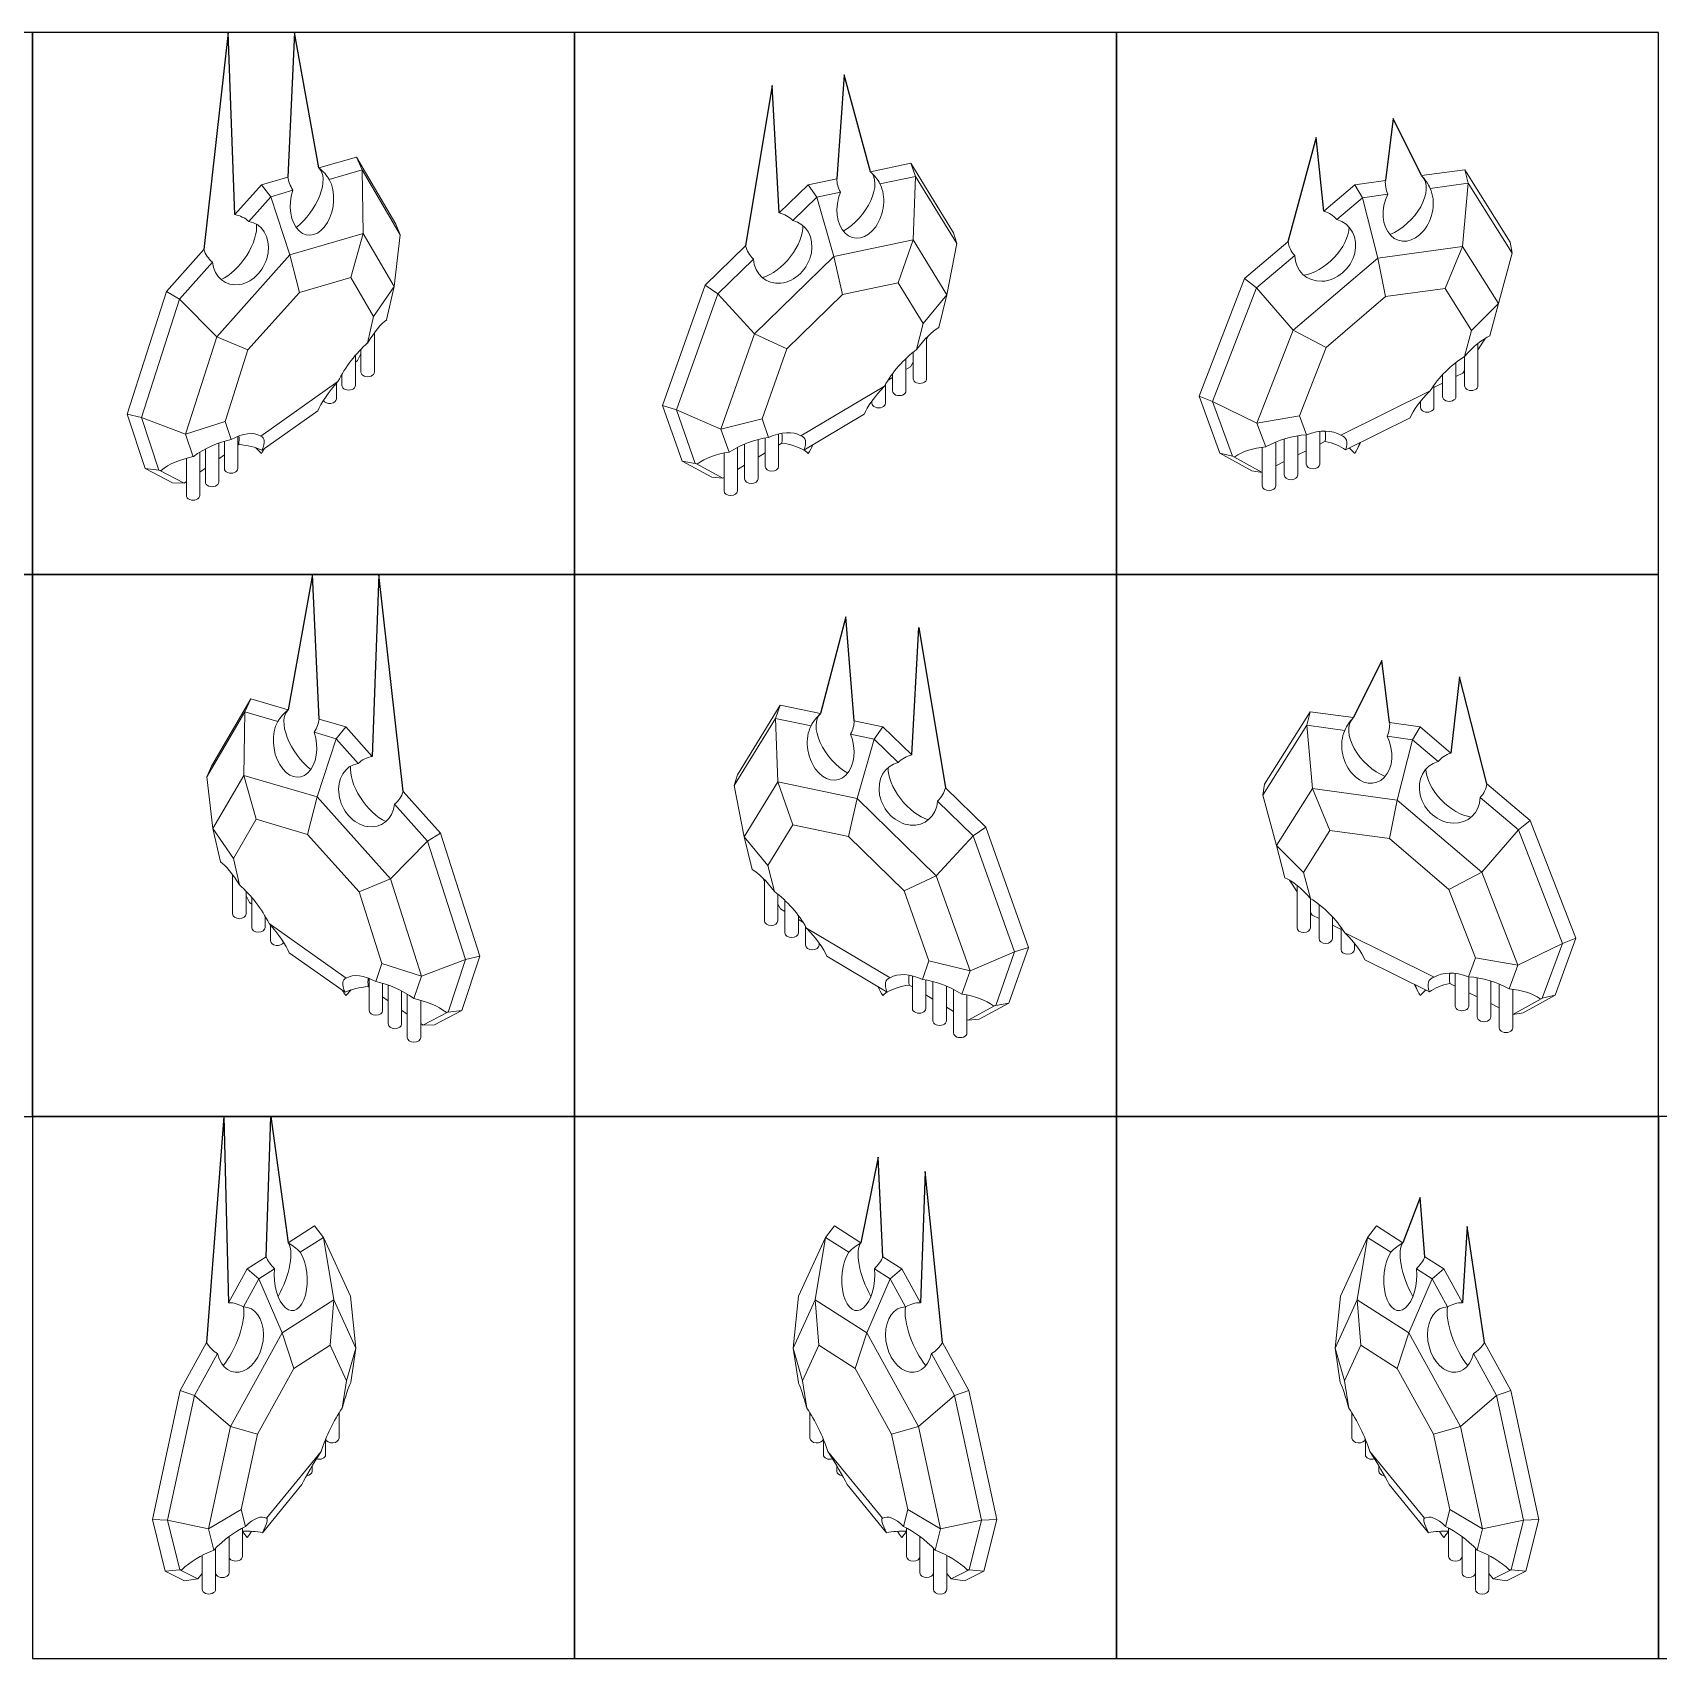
# Model space of a CAD drawing. Header units: inches. Extents: x -209 to 33, y -22 to 39.
# Drawn here: x -148.2 to -87.7, y -21.9 to 38.6 of the extents above; entities that cross this region are included whole.
import ezdxf

# ---------------------------------------------------------------- set-up
doc = ezdxf.new("R2010")
doc.units = ezdxf.units.IN
doc.header["$MEASUREMENT"] = 0

msp = doc.modelspace()

# ---------------------------------------------------------------- linework, layer by layer
for p, q in [((-140.916, 38.604), (-141.822, 30.531)), ((-140.666, 31.828), (-140.916, 38.604)), ((-138.442, 38.604), (-138.692, 33.223)), ((-137.536, 33.562), (-138.442, 38.604)), ((-117.99, 37.026), (-118.261, 33.16)), ((-117.008, 33.424), (-117.99, 37.026)), ((-120.671, 36.628), (-121.653, 30.669)), ((-120.399, 31.891), (-120.671, 36.628)), ((-97.548, 35.404), (-97.839, 33.092)), ((-96.499, 33.276), (-97.548, 35.404)), ((-100.415, 34.695), (-101.465, 30.817)), ((-100.125, 31.96), (-100.415, 34.695)), ((-137.779, 18.43), (-138.685, 13.388)), ((-137.528, 13.049), (-137.779, 18.43)), ((-135.304, 18.43), (-135.555, 11.654)), ((-134.398, 10.357), (-135.304, 18.43)), ((-117.922, 16.851), (-118.864, 13.25)), ((-117.61, 12.986), (-117.922, 16.851)), ((-115.472, 11.717), (-115.201, 16.454)), ((-115.201, 16.454), (-114.219, 10.494)), ((-97.975, 15.23), (-99.025, 13.102)), ((-97.685, 12.917), (-97.975, 15.23)), ((-95.082, 14.621), (-95.398, 11.785)), ((-94.058, 10.643), (-95.082, 14.621)), ((-141.077, -1.744), (-141.718, -10.158)), ((-141.077, -1.744), (-140.9, -8.677)), ((-139.504, -6.968), (-139.327, -1.744)), ((-139.327, -1.744), (-138.686, -6.446)), ((-116.719, -3.254), (-117.36, -6.446)), ((-116.542, -6.968), (-116.719, -3.254)), ((-114.969, -3.79), (-115.146, -8.677)), ((-114.329, -10.158), (-114.969, -3.79)), ((-96.545, -4.763), (-97.186, -6.446)), ((-96.368, -6.968), (-96.545, -4.763)), ((-94.795, -5.835), (-94.972, -8.677)), ((-94.154, -10.158), (-94.795, -5.835))]:
    msp.add_line(p, q)
at = {"color": 0, "linetype": 'Continuous', "lineweight": 0, "extrusion": (-2e-16, -0.707107, 0.707107)}
for p, q in [((-137.536, 33.562), (-136.143, 33.97)), ((-136.143, 33.97), (-134.679, 31.47)), ((-136.143, 33.97), (-135.925, 33.489)), ((-137.15, 33.13), (-135.925, 33.489)), ((-135.925, 33.489), (-134.512, 31.076)), ((-135.925, 33.489), (-135.895, 31.127)), ((-117.008, 33.424), (-115.5, 33.743)), ((-115.5, 33.743), (-113.914, 31.148)), ((-115.5, 33.743), (-115.325, 33.249)), ((-96.499, 33.276), (-94.886, 33.498)), ((-94.886, 33.498), (-93.189, 30.802)), ((-94.886, 33.498), (-94.756, 32.995)), ((-140.666, 31.828), (-139.679, 32.934)), ((-139.679, 32.934), (-138.692, 33.223)), ((-139.679, 32.934), (-139.325, 32.493)), ((-139.325, 32.493), (-138.506, 32.733)), ((-120.399, 31.891), (-119.33, 32.934)), ((-119.33, 32.934), (-118.261, 33.16)), ((-119.33, 32.934), (-119.009, 32.472)), ((-116.652, 32.969), (-115.325, 33.249)), ((-115.325, 33.249), (-115.415, 30.889)), ((-115.325, 33.249), (-113.794, 30.746)), ((-100.125, 31.96), (-98.982, 32.934)), ((-98.982, 32.934), (-97.839, 33.092)), ((-98.982, 32.934), (-98.695, 32.453)), ((-96.175, 32.8), (-94.756, 32.995)), ((-94.756, 32.995), (-94.966, 30.644)), ((-94.756, 32.995), (-93.119, 30.394)), ((-140.145, 31.574), (-139.325, 32.493)), ((-139.325, 32.493), (-138.618, 30.329)), ((-119.897, 31.606), (-119.009, 32.472)), ((-119.009, 32.472), (-118.121, 32.66)), ((-119.009, 32.472), (-118.366, 30.267)), ((-99.644, 31.644), (-98.695, 32.453)), ((-98.695, 32.453), (-97.746, 32.584)), ((-98.695, 32.453), (-98.121, 30.21)), ((-138.618, 30.329), (-135.895, 31.127)), ((-135.895, 31.127), (-136.353, 29.491)), ((-135.895, 31.127), (-134.736, 29.149)), ((-134.512, 31.076), (-134.736, 29.149)), ((-134.679, 31.47), (-134.512, 31.076)), ((-118.366, 30.267), (-115.415, 30.889)), ((-115.415, 30.889), (-115.974, 29.285)), ((-115.415, 30.889), (-114.16, 28.837)), ((-113.914, 31.148), (-113.794, 30.746)), ((-143.215, 28.97), (-141.822, 30.531)), ((-141.342, 27.275), (-138.618, 30.329)), ((-138.618, 30.329), (-138.265, 28.931)), ((-123.161, 29.197), (-121.653, 30.669)), ((-121.317, 27.388), (-118.366, 30.267)), ((-118.366, 30.267), (-118.045, 28.848)), ((-113.794, 30.746), (-114.16, 28.837)), ((-103.078, 29.442), (-101.465, 30.817)), ((-102.634, 29.095), (-101.215, 30.305)), ((-98.121, 30.21), (-94.966, 30.644)), ((-94.966, 30.644), (-95.62, 29.077)), ((-94.966, 30.644), (-93.624, 28.512)), ((-93.119, 30.394), (-93.624, 28.512)), ((-93.189, 30.802), (-93.119, 30.394)), ((-142.726, 28.68), (-141.501, 30.054)), ((-122.693, 28.878), (-121.366, 30.173)), ((-101.277, 27.52), (-98.121, 30.21)), ((-98.121, 30.21), (-97.835, 28.773)), ((-138.265, 28.931), (-136.353, 29.491)), ((-136.353, 29.491), (-135.5, 28.036)), ((-134.736, 29.149), (-135.5, 28.036)), ((-134.736, 29.149), (-135.015, 27.913)), ((-124.747, 24.72), (-123.161, 29.197)), ((-123.161, 29.197), (-122.693, 28.878)), ((-118.045, 28.848), (-115.974, 29.285)), ((-115.974, 29.285), (-115.05, 27.774)), ((-104.774, 25.067), (-103.078, 29.442)), ((-104.271, 24.872), (-102.634, 29.095)), ((-103.078, 29.442), (-102.634, 29.095)), ((-102.634, 29.095), (-101.277, 27.52)), ((-97.835, 28.773), (-95.62, 29.077)), ((-95.62, 29.077), (-94.632, 27.508)), ((-144.679, 24.399), (-143.215, 28.97)), ((-144.139, 24.268), (-142.726, 28.68)), ((-143.215, 28.97), (-142.726, 28.68)), ((-142.726, 28.68), (-141.342, 27.275)), ((-140.177, 26.787), (-138.265, 28.931)), ((-124.224, 24.557), (-122.693, 28.878)), ((-122.693, 28.878), (-121.317, 27.388)), ((-120.116, 26.827), (-118.045, 28.848)), ((-114.16, 28.837), (-115.05, 27.774)), ((-114.16, 28.837), (-114.462, 27.619)), ((-100.05, 26.884), (-97.835, 28.773)), ((-93.624, 28.512), (-94.632, 27.508)), ((-93.624, 28.512), (-93.947, 27.313)), ((-135.5, 28.036), (-135.723, 27.047)), ((-142.501, 23.659), (-141.342, 27.275)), ((-141.342, 27.275), (-140.177, 26.787)), ((-135.473, 27.422), (-135.473, 25.969)), ((-122.572, 23.846), (-121.317, 27.388)), ((-121.317, 27.388), (-120.116, 26.827)), ((-115.05, 27.774), (-115.291, 26.801)), ((-114.843, 27.322), (-114.918, 27.194)), ((-114.918, 27.247), (-114.918, 25.719)), ((-102.619, 24.058), (-101.277, 27.52)), ((-101.277, 27.52), (-100.05, 26.884)), ((-94.632, 27.508), (-94.89, 26.55)), ((-141.029, 24.126), (-140.177, 26.787)), ((-135.973, 26.64), (-136.102, 26.391)), ((-135.973, 26.813), (-135.973, 25.969)), ((-121.04, 24.22), (-120.116, 26.827)), ((-115.418, 26.703), (-115.418, 25.719)), ((-101.037, 24.337), (-100.05, 26.884)), ((-94.119, 27.225), (-94.394, 26.799)), ((-94.394, 27.032), (-94.394, 25.456)), ((-136.18, 26.588), (-136.18, 25.469)), ((-136.102, 26.391), (-136.18, 26.335)), ((-115.684, 26.471), (-115.684, 25.264)), ((-115.517, 26.162), (-115.684, 26.063)), ((-115.418, 26.333), (-115.517, 26.162)), ((-95.213, 26.322), (-95.213, 25.051)), ((-94.894, 26.547), (-94.894, 25.456)), ((-136.829, 25.614), (-139.7, 23.584)), ((-136.887, 25.547), (-136.887, 24.969)), ((-136.68, 25.888), (-136.68, 25.469)), ((-116.49, 25.438), (-119.6, 23.593)), ((-116.45, 25.508), (-116.45, 24.81)), ((-116.184, 25.767), (-116.351, 25.667)), ((-116.184, 25.908), (-116.184, 25.264)), ((-95.713, 25.548), (-96.033, 25.39)), ((-96.033, 25.472), (-96.033, 24.645)), ((-95.713, 25.862), (-95.713, 25.051)), ((-94.961, 25.92), (-95.213, 25.795)), ((-94.894, 26.024), (-94.961, 25.92)), ((-116.95, 24.893), (-116.95, 24.81)), ((-104.774, 25.067), (-104.271, 24.872)), ((-103.998, 22.951), (-104.774, 25.067)), ((-103.525, 22.836), (-104.271, 24.872)), ((-104.271, 24.872), (-102.619, 24.058)), ((-96.172, 25.263), (-99.497, 23.617)), ((-96.533, 24.879), (-96.533, 24.645)), ((-144.679, 24.399), (-144.139, 24.268)), ((-144.009, 22.373), (-144.679, 24.399)), ((-143.495, 22.319), (-144.139, 24.268)), ((-144.139, 24.268), (-142.501, 23.659)), ((-137.582, 24.521), (-139.655, 23.055)), ((-124.747, 24.72), (-124.224, 24.557)), ((-124.021, 22.651), (-124.747, 24.72)), ((-123.526, 22.566), (-124.224, 24.557)), ((-124.224, 24.557), (-122.572, 23.846)), ((-122.572, 23.846), (-121.04, 24.22)), ((-120.799, 23.533), (-121.04, 24.22)), ((-117.243, 24.392), (-119.49, 23.059)), ((-102.619, 24.058), (-101.037, 24.337)), ((-100.779, 23.634), (-101.037, 24.337)), ((-96.92, 24.264), (-99.323, 23.074)), ((-142.501, 23.659), (-141.029, 24.126)), ((-142.222, 22.816), (-142.501, 23.659)), ((-140.807, 23.453), (-141.029, 24.126)), ((-122.27, 22.986), (-122.572, 23.846)), ((-120.425, 22.451), (-120.425, 23.664)), ((-102.296, 23.179), (-102.619, 24.058)), ((-100.784, 22.54), (-100.784, 23.633)), ((-100.284, 22.54), (-100.284, 23.755)), ((-141.764, 21.874), (-141.764, 23.097)), ((-141.264, 21.874), (-141.264, 23.32)), ((-141.057, 22.374), (-141.057, 23.389)), ((-140.557, 22.374), (-140.557, 23.572)), ((-140.52, 23.267), (-140.557, 23.241)), ((-139.89, 23.145), (-139.679, 22.934)), ((-121.958, 21.542), (-121.958, 23.16)), ((-121.691, 21.996), (-121.691, 23.282)), ((-121.191, 21.996), (-121.191, 23.452)), ((-120.925, 22.451), (-120.925, 23.512)), ((-120.303, 23.323), (-120.425, 23.25)), ((-119.469, 23.071), (-119.33, 22.934)), ((-119.184, 23.186), (-119.149, 23.261)), ((-102.422, 21.729), (-102.422, 23.166)), ((-101.922, 21.729), (-101.922, 23.355)), ((-101.603, 22.135), (-101.603, 23.471)), ((-101.103, 22.135), (-101.103, 23.593)), ((-100.784, 23.037), (-101.103, 22.879)), ((-100.078, 23.387), (-100.284, 23.285)), ((-99.191, 23.139), (-98.982, 22.934)), ((-98.895, 23.082), (-98.757, 23.355)), ((-142.471, 21.374), (-142.471, 22.757)), ((-141.971, 21.374), (-141.971, 22.98)), ((-141.057, 22.887), (-141.264, 22.741)), ((-124.021, 22.651), (-123.526, 22.566)), ((-122.913, 22.059), (-124.021, 22.651)), ((-123.526, 22.566), (-123.446, 22.549)), ((-122.501, 22.018), (-123.484, 22.544)), ((-122.458, 21.542), (-122.458, 22.954)), ((-121.691, 22.499), (-121.958, 22.341)), ((-120.925, 22.953), (-121.191, 22.795)), ((-103.998, 22.951), (-103.525, 22.836)), ((-102.813, 22.287), (-103.998, 22.951)), ((-103.525, 22.836), (-103.445, 22.814)), ((-102.429, 22.223), (-103.48, 22.811)), ((-101.603, 22.632), (-101.922, 22.474)), ((-144.009, 22.373), (-143.495, 22.319)), ((-142.986, 21.846), (-144.009, 22.373)), ((-143.495, 22.319), (-143.415, 22.307)), ((-142.549, 21.832), (-143.456, 22.299)), ((-142.986, 21.846), (-142.549, 21.832)), ((-142.471, 21.887), (-142.549, 21.832)), ((-141.764, 22.387), (-141.971, 22.241)), ((-122.913, 22.059), (-122.501, 22.018)), ((-122.458, 22.044), (-122.501, 22.018)), ((-102.813, 22.287), (-102.429, 22.223)), ((-102.422, 22.226), (-102.429, 22.223)), ((-140.077, 13.796), (-141.541, 11.296)), ((-140.077, 13.796), (-140.295, 13.315)), ((-138.685, 13.388), (-140.077, 13.796)), ((-120.372, 13.568), (-121.958, 10.974)), ((-120.372, 13.568), (-120.546, 13.075)), ((-118.864, 13.25), (-120.372, 13.568)), ((-100.637, 13.324), (-102.334, 10.628)), ((-100.637, 13.324), (-100.767, 12.821)), ((-99.025, 13.102), (-100.637, 13.324)), ((-140.295, 13.315), (-141.709, 10.902)), ((-140.295, 13.315), (-140.326, 10.953)), ((-139.07, 12.956), (-140.295, 13.315)), ((-136.541, 12.76), (-137.528, 13.049)), ((-136.541, 12.76), (-136.895, 12.319)), ((-135.555, 11.654), (-136.541, 12.76)), ((-120.546, 13.075), (-122.078, 10.571)), ((-120.546, 13.075), (-120.456, 10.715)), ((-119.219, 12.795), (-120.546, 13.075)), ((-116.541, 12.76), (-117.61, 12.986)), ((-116.541, 12.76), (-116.863, 12.298)), ((-115.472, 11.717), (-116.541, 12.76)), ((-100.767, 12.821), (-102.405, 10.219)), ((-100.767, 12.821), (-100.557, 10.47)), ((-99.348, 12.626), (-100.767, 12.821)), ((-96.541, 12.76), (-97.685, 12.917)), ((-96.541, 12.76), (-96.828, 12.279)), ((-95.398, 11.785), (-96.541, 12.76)), ((-136.895, 12.319), (-137.715, 12.559)), ((-136.895, 12.319), (-137.602, 10.155)), ((-136.075, 11.4), (-136.895, 12.319)), ((-116.863, 12.298), (-117.751, 12.485)), ((-116.863, 12.298), (-117.506, 10.092)), ((-115.975, 11.432), (-116.863, 12.298)), ((-96.828, 12.279), (-97.778, 12.41)), ((-96.828, 12.279), (-97.402, 10.036)), ((-95.879, 11.47), (-96.828, 12.279)), ((-141.541, 11.296), (-141.709, 10.902)), ((-141.709, 10.902), (-141.484, 8.975)), ((-140.326, 10.953), (-141.484, 8.975)), ((-140.326, 10.953), (-139.868, 9.317)), ((-137.602, 10.155), (-140.326, 10.953)), ((-121.958, 10.974), (-122.078, 10.571)), ((-133.006, 8.796), (-134.398, 10.357)), ((-122.078, 10.571), (-121.711, 8.663)), ((-120.456, 10.715), (-121.711, 8.663)), ((-120.456, 10.715), (-119.898, 9.111)), ((-117.506, 10.092), (-120.456, 10.715)), ((-112.711, 9.023), (-114.219, 10.494)), ((-102.334, 10.628), (-102.405, 10.219)), ((-100.557, 10.47), (-101.899, 8.338)), ((-100.557, 10.47), (-99.903, 8.903)), ((-97.402, 10.036), (-100.557, 10.47)), ((-92.446, 9.268), (-94.058, 10.643)), ((-137.602, 10.155), (-137.956, 8.757)), ((-134.878, 7.101), (-137.602, 10.155)), ((-133.495, 8.506), (-134.72, 9.88)), ((-117.506, 10.092), (-117.827, 8.674)), ((-114.555, 7.213), (-117.506, 10.092)), ((-113.179, 8.704), (-114.506, 9.999)), ((-102.405, 10.219), (-101.899, 8.338)), ((-97.402, 10.036), (-97.689, 8.598)), ((-94.246, 7.346), (-97.402, 10.036)), ((-92.889, 8.92), (-94.308, 10.13)), ((-139.868, 9.317), (-140.72, 7.861)), ((-137.956, 8.757), (-139.868, 9.317)), ((-119.898, 9.111), (-120.822, 7.6)), ((-117.827, 8.674), (-119.898, 9.111)), ((-92.446, 9.268), (-92.889, 8.92)), ((-90.749, 4.892), (-92.446, 9.268)), ((-141.484, 8.975), (-140.72, 7.861)), ((-141.484, 8.975), (-141.206, 7.739)), ((-136.044, 6.613), (-137.956, 8.757)), ((-133.495, 8.506), (-134.878, 7.101)), ((-133.006, 8.796), (-133.495, 8.506)), ((-132.081, 4.094), (-133.495, 8.506)), ((-131.541, 4.225), (-133.006, 8.796)), ((-121.711, 8.663), (-120.822, 7.6)), ((-121.711, 8.663), (-121.41, 7.444)), ((-115.756, 6.653), (-117.827, 8.674)), ((-113.179, 8.704), (-114.555, 7.213)), ((-112.711, 9.023), (-113.179, 8.704)), ((-111.648, 4.383), (-113.179, 8.704)), ((-111.125, 4.546), (-112.711, 9.023)), ((-99.903, 8.903), (-100.891, 7.334)), ((-97.689, 8.598), (-99.903, 8.903)), ((-95.474, 6.71), (-97.689, 8.598)), ((-92.889, 8.92), (-94.246, 7.346)), ((-91.252, 4.697), (-92.889, 8.92)), ((-101.899, 8.338), (-100.891, 7.334)), ((-101.899, 8.338), (-101.577, 7.139)), ((-140.72, 7.861), (-140.498, 6.873)), ((-120.822, 7.6), (-120.581, 6.626)), ((-100.891, 7.334), (-100.633, 6.375)), ((-94.246, 7.346), (-95.474, 6.71)), ((-92.904, 3.884), (-94.246, 7.346)), ((-140.748, 5.795), (-140.748, 7.248)), ((-134.878, 7.101), (-136.044, 6.613)), ((-133.72, 3.485), (-134.878, 7.101)), ((-121.029, 7.148), (-120.954, 7.019)), ((-120.954, 5.544), (-120.954, 7.073)), ((-114.555, 7.213), (-115.756, 6.653)), ((-113.3, 3.672), (-114.555, 7.213)), ((-101.404, 7.05), (-101.129, 6.624)), ((-101.129, 5.282), (-101.129, 6.858)), ((-94.486, 4.162), (-95.474, 6.71)), ((-140.248, 5.795), (-140.248, 6.639)), ((-140.248, 6.465), (-140.118, 6.216)), ((-140.118, 6.216), (-140.04, 6.161)), ((-140.04, 5.295), (-140.04, 6.413)), ((-135.191, 3.952), (-136.044, 6.613)), ((-120.454, 5.544), (-120.454, 6.529)), ((-120.454, 6.159), (-120.355, 5.988)), ((-120.188, 5.09), (-120.188, 6.296)), ((-114.832, 4.046), (-115.756, 6.653)), ((-100.629, 5.282), (-100.629, 6.372)), ((-100.31, 4.876), (-100.31, 6.148)), ((-139.54, 5.295), (-139.54, 5.714)), ((-120.355, 5.988), (-120.188, 5.889)), ((-119.688, 5.09), (-119.688, 5.733)), ((-119.688, 5.592), (-119.52, 5.493)), ((-100.629, 5.849), (-100.562, 5.746)), ((-100.562, 5.746), (-100.31, 5.621)), ((-99.81, 4.876), (-99.81, 5.688)), ((-139.391, 5.439), (-136.52, 3.409)), ((-139.333, 4.795), (-139.333, 5.372)), ((-119.422, 4.635), (-119.422, 5.333)), ((-119.382, 5.264), (-116.272, 3.418)), ((-99.81, 5.373), (-99.491, 5.215)), ((-99.491, 4.471), (-99.491, 5.297)), ((-99.351, 5.089), (-96.026, 3.443)), ((-91.525, 2.776), (-90.749, 4.892)), ((-90.749, 4.892), (-91.252, 4.697)), ((-138.639, 4.347), (-136.565, 2.88)), ((-118.922, 4.635), (-118.922, 4.719)), ((-111.648, 4.383), (-113.3, 3.672)), ((-112.346, 2.392), (-111.648, 4.383)), ((-111.85, 2.477), (-111.125, 4.546)), ((-111.125, 4.546), (-111.648, 4.383)), ((-98.991, 4.471), (-98.991, 4.705)), ((-91.252, 4.697), (-92.904, 3.884)), ((-91.998, 2.662), (-91.252, 4.697)), ((-135.414, 3.278), (-135.191, 3.952)), ((-133.72, 3.485), (-135.191, 3.952)), ((-132.081, 4.094), (-133.72, 3.485)), ((-132.726, 2.145), (-132.081, 4.094)), ((-132.211, 2.198), (-131.541, 4.225)), ((-131.541, 4.225), (-132.081, 4.094)), ((-118.629, 4.218), (-116.382, 2.885)), ((-115.073, 3.358), (-114.832, 4.046)), ((-113.3, 3.672), (-114.832, 4.046)), ((-113.601, 2.811), (-113.3, 3.672)), ((-98.603, 4.09), (-96.201, 2.9)), ((-94.744, 3.459), (-94.486, 4.162)), ((-92.904, 3.884), (-94.486, 4.162)), ((-93.227, 3.005), (-92.904, 3.884)), ((-135.701, 3.093), (-135.664, 3.066)), ((-135.664, 3.397), (-135.664, 2.2)), ((-135.164, 3.214), (-135.164, 2.2)), ((-134.957, 3.146), (-134.957, 1.7)), ((-133.998, 2.642), (-133.72, 3.485)), ((-116.688, 3.012), (-116.723, 3.087)), ((-115.569, 3.148), (-115.446, 3.076)), ((-115.446, 3.49), (-115.446, 2.276)), ((-114.946, 3.338), (-114.946, 2.276)), ((-114.68, 3.278), (-114.68, 1.822)), ((-114.18, 3.108), (-114.18, 1.822)), ((-96.628, 2.908), (-96.767, 3.18)), ((-95.445, 3.212), (-95.239, 3.111)), ((-95.239, 3.581), (-95.239, 2.366)), ((-94.739, 3.459), (-94.739, 2.366)), ((-94.42, 3.418), (-94.42, 1.96)), ((-93.92, 3.297), (-93.92, 1.96)), ((-93.601, 3.181), (-93.601, 1.555)), ((-136.331, 2.971), (-136.541, 2.76)), ((-135.164, 2.713), (-134.957, 2.566)), ((-134.457, 2.922), (-134.457, 1.7)), ((-134.249, 2.805), (-134.249, 1.2)), ((-133.749, 2.583), (-133.749, 1.2)), ((-116.402, 2.897), (-116.541, 2.76)), ((-114.946, 2.779), (-114.68, 2.621)), ((-113.914, 2.986), (-113.914, 1.367)), ((-113.414, 2.779), (-113.414, 1.367)), ((-112.959, 1.884), (-111.85, 2.477)), ((-111.85, 2.477), (-112.346, 2.392)), ((-96.332, 2.965), (-96.541, 2.76)), ((-94.739, 2.863), (-94.42, 2.705)), ((-93.92, 2.457), (-93.601, 2.299)), ((-93.101, 2.992), (-93.101, 1.555)), ((-93.094, 2.048), (-92.043, 2.636)), ((-92.71, 2.113), (-91.525, 2.776)), ((-91.998, 2.662), (-92.078, 2.64)), ((-91.525, 2.776), (-91.998, 2.662)), ((-134.457, 2.213), (-134.249, 2.066)), ((-133.672, 1.658), (-132.765, 2.124)), ((-133.234, 1.672), (-132.211, 2.198)), ((-132.726, 2.145), (-132.805, 2.133)), ((-132.211, 2.198), (-132.726, 2.145)), ((-114.18, 2.324), (-113.914, 2.167)), ((-113.414, 1.87), (-113.371, 1.844)), ((-113.371, 1.844), (-112.388, 2.369)), ((-112.959, 1.884), (-113.371, 1.844)), ((-112.346, 2.392), (-112.426, 2.375)), ((-93.101, 2.052), (-93.094, 2.048)), ((-92.71, 2.113), (-93.094, 2.048)), ((-133.749, 1.713), (-133.672, 1.658)), ((-133.234, 1.672), (-133.672, 1.658)), ((-138.686, -6.446), (-137.702, -5.817)), ((-137.702, -5.817), (-137.365, -6.246)), ((-118.344, -5.817), (-118.682, -6.246)), ((-117.36, -6.446), (-118.344, -5.817)), ((-98.17, -5.817), (-98.507, -6.246)), ((-97.186, -6.446), (-98.17, -5.817)), ((-138.231, -6.799), (-137.365, -6.246)), ((-137.365, -6.246), (-136.365, -8.434)), ((-137.365, -6.246), (-136.977, -8.569)), ((-118.682, -6.246), (-119.681, -8.434)), ((-118.682, -6.246), (-119.069, -8.569)), ((-117.815, -6.799), (-118.682, -6.246)), ((-98.507, -6.246), (-99.507, -8.434)), ((-98.507, -6.246), (-98.895, -8.569)), ((-97.641, -6.799), (-98.507, -6.246)), ((-140.202, -7.414), (-139.504, -6.968)), ((-115.844, -7.414), (-116.542, -6.968)), ((-95.67, -7.414), (-96.368, -6.968)), ((-140.9, -8.677), (-140.202, -7.414)), ((-140.348, -8.832), (-139.769, -7.782)), ((-140.202, -7.414), (-139.769, -7.782)), ((-139.769, -7.782), (-139.189, -7.412)), ((-139.769, -7.782), (-138.903, -9.8)), ((-116.277, -7.782), (-117.143, -9.8)), ((-116.277, -7.782), (-116.857, -7.412)), ((-115.844, -7.414), (-116.277, -7.782)), ((-115.698, -8.832), (-116.277, -7.782)), ((-115.146, -8.677), (-115.844, -7.414)), ((-96.103, -7.782), (-96.969, -9.8)), ((-96.103, -7.782), (-96.682, -7.412)), ((-95.67, -7.414), (-96.103, -7.782)), ((-95.523, -8.832), (-96.103, -7.782)), ((-94.972, -8.677), (-95.67, -7.414)), ((-136.365, -8.434), (-136.158, -10.363)), ((-119.681, -8.434), (-119.888, -10.363)), ((-99.507, -8.434), (-99.714, -10.363)), ((-138.903, -9.8), (-136.977, -8.569)), ((-136.977, -8.569), (-137.118, -10.261)), ((-136.977, -8.569), (-136.158, -10.363)), ((-119.069, -8.569), (-119.888, -10.363)), ((-119.069, -8.569), (-118.928, -10.261)), ((-117.143, -9.8), (-119.069, -8.569)), ((-98.895, -8.569), (-99.714, -10.363)), ((-98.895, -8.569), (-98.754, -10.261)), ((-96.969, -9.8), (-98.895, -8.569)), ((-142.702, -11.941), (-141.718, -10.158)), ((-140.829, -13.287), (-138.903, -9.8)), ((-138.903, -9.8), (-138.47, -11.125)), ((-138.47, -11.125), (-137.118, -10.261)), ((-137.118, -10.261), (-136.515, -11.581)), ((-118.928, -10.261), (-119.531, -11.581)), ((-117.576, -11.125), (-118.928, -10.261)), ((-117.143, -9.8), (-117.576, -11.125)), ((-115.217, -13.287), (-117.143, -9.8)), ((-113.344, -11.941), (-114.329, -10.158)), ((-98.754, -10.261), (-99.357, -11.581)), ((-97.402, -11.125), (-98.754, -10.261)), ((-96.969, -9.8), (-97.402, -11.125)), ((-95.043, -13.287), (-96.969, -9.8)), ((-93.17, -11.941), (-94.154, -10.158)), ((-142.173, -12.135), (-141.307, -10.567)), ((-136.158, -10.363), (-136.515, -11.581)), ((-136.158, -10.363), (-136.355, -11.643)), ((-119.888, -10.363), (-119.531, -11.581)), ((-119.888, -10.363), (-119.691, -11.643)), ((-113.873, -12.135), (-114.739, -10.567)), ((-99.714, -10.363), (-99.357, -11.581)), ((-99.714, -10.363), (-99.517, -11.643)), ((-93.699, -12.135), (-94.565, -10.567)), ((-139.822, -13.572), (-138.47, -11.125)), ((-116.224, -13.572), (-117.576, -11.125)), ((-96.05, -13.572), (-97.402, -11.125)), ((-143.737, -16.744), (-142.702, -11.941)), ((-142.702, -11.941), (-142.173, -12.135)), ((-136.515, -11.581), (-136.672, -12.604)), ((-119.531, -11.581), (-119.374, -12.604)), ((-113.344, -11.941), (-113.873, -12.135)), ((-112.309, -16.744), (-113.344, -11.941)), ((-99.357, -11.581), (-99.199, -12.604)), ((-93.17, -11.941), (-93.699, -12.135)), ((-92.134, -16.744), (-93.17, -11.941)), ((-143.173, -16.772), (-142.173, -12.135)), ((-142.173, -12.135), (-140.829, -13.287)), ((-113.873, -12.135), (-115.217, -13.287)), ((-112.873, -16.772), (-113.873, -12.135)), ((-93.699, -12.135), (-95.043, -13.287)), ((-92.699, -16.772), (-93.699, -12.135)), ((-141.648, -17.087), (-140.829, -13.287)), ((-140.829, -13.287), (-139.822, -13.572)), ((-136.788, -12.78), (-136.788, -13.717)), ((-119.258, -13.717), (-119.258, -12.78)), ((-115.217, -13.287), (-116.224, -13.572)), ((-114.398, -17.087), (-115.217, -13.287)), ((-99.083, -13.717), (-99.083, -12.78)), ((-95.043, -13.287), (-96.05, -13.572)), ((-94.224, -17.087), (-95.043, -13.287)), ((-140.425, -16.369), (-139.822, -13.572)), ((-137.288, -13.761), (-137.288, -14.329)), ((-118.758, -14.329), (-118.758, -13.761)), ((-115.621, -16.369), (-116.224, -13.572)), ((-98.583, -14.329), (-98.583, -13.761)), ((-95.447, -16.369), (-96.05, -13.572)), ((-137.455, -14.214), (-139.485, -16.7)), ((-118.591, -14.214), (-116.561, -16.7)), ((-98.417, -14.214), (-96.387, -16.7)), ((-137.788, -14.751), (-137.788, -14.941)), ((-118.258, -14.941), (-118.258, -14.751)), ((-98.083, -14.941), (-98.083, -14.751)), ((-138.17, -15.443), (-139.636, -17.239)), ((-117.876, -15.443), (-116.41, -17.239)), ((-97.702, -15.443), (-96.236, -17.239)), ((-143.737, -16.744), (-143.173, -16.772)), ((-143.264, -18.664), (-143.737, -16.744)), ((-142.717, -18.619), (-143.173, -16.772)), ((-143.173, -16.772), (-141.648, -17.087)), ((-141.648, -17.087), (-140.425, -16.369)), ((-140.267, -17.007), (-140.425, -16.369)), ((-115.779, -17.007), (-115.621, -16.369)), ((-114.398, -17.087), (-115.621, -16.369)), ((-112.873, -16.772), (-114.398, -17.087)), ((-113.329, -18.619), (-112.873, -16.772)), ((-112.309, -16.744), (-112.873, -16.772)), ((-112.782, -18.664), (-112.309, -16.744)), ((-95.604, -17.007), (-95.447, -16.369)), ((-94.224, -17.087), (-95.447, -16.369)), ((-92.699, -16.772), (-94.224, -17.087)), ((-93.155, -18.619), (-92.699, -16.772)), ((-92.134, -16.744), (-92.699, -16.772)), ((-92.608, -18.664), (-92.134, -16.744)), ((-141.451, -17.885), (-141.648, -17.087)), ((-140.883, -18.732), (-140.883, -17.382)), ((-140.383, -18.119), (-140.383, -17.064)), ((-140.383, -17.198), (-140.202, -17.414)), ((-115.663, -17.198), (-115.844, -17.414)), ((-115.663, -17.064), (-115.663, -18.119)), ((-115.163, -17.382), (-115.163, -18.732)), ((-114.595, -17.885), (-114.398, -17.087)), ((-95.488, -17.198), (-95.67, -17.414)), ((-95.488, -17.064), (-95.488, -18.119)), ((-94.988, -17.382), (-94.988, -18.732)), ((-94.421, -17.885), (-94.224, -17.087)), ((-141.883, -19.344), (-141.883, -18.084)), ((-141.383, -19.344), (-141.383, -17.817)), ((-114.663, -17.817), (-114.663, -19.344)), ((-114.163, -18.084), (-114.163, -19.344)), ((-94.488, -17.817), (-94.488, -19.344)), ((-93.988, -18.084), (-93.988, -19.344)), ((-143.264, -18.664), (-142.717, -18.619)), ((-142.54, -19.028), (-143.264, -18.664)), ((-142.717, -18.619), (-142.641, -18.617)), ((-142.048, -18.956), (-142.69, -18.633)), ((-141.883, -18.754), (-142.048, -18.956)), ((-114.163, -18.754), (-113.998, -18.956)), ((-113.998, -18.956), (-113.357, -18.633)), ((-113.506, -19.028), (-112.782, -18.664)), ((-113.329, -18.619), (-113.405, -18.617)), ((-112.782, -18.664), (-113.329, -18.619)), ((-93.988, -18.754), (-93.824, -18.956)), ((-93.824, -18.956), (-93.182, -18.633)), ((-93.331, -19.028), (-92.608, -18.664)), ((-93.155, -18.619), (-93.23, -18.617)), ((-92.608, -18.664), (-93.155, -18.619)), ((-142.54, -19.028), (-142.048, -18.956)), ((-113.506, -19.028), (-113.998, -18.956)), ((-93.331, -19.028), (-93.824, -18.956))]:
    msp.add_line(p, q, dxfattribs=at)
for points in [[(-148.197, 38.604), (-168.372, 38.604), (-168.372, 18.43), (-148.197, 18.43)], [(-128.023, 38.604), (-148.197, 38.604), (-148.197, 18.43), (-128.023, 18.43)], [(-107.849, 38.604), (-128.023, 38.604), (-128.023, 18.43), (-107.849, 18.43)], [(-87.674, 38.604), (-107.849, 38.604), (-107.849, 18.43), (-87.674, 18.43)], [(-148.197, 18.43), (-168.372, 18.43), (-168.372, -1.744), (-148.197, -1.744)], [(-128.023, 18.43), (-148.197, 18.43), (-148.197, -1.744), (-128.023, -1.744)], [(-107.849, 18.43), (-128.023, 18.43), (-128.023, -1.744), (-107.849, -1.744)], [(-87.674, 18.43), (-107.849, 18.43), (-107.849, -1.744), (-87.674, -1.744)], [(-128.023, -1.744), (-148.197, -1.744), (-148.197, -21.919), (-128.023, -21.919)], [(-107.849, -1.744), (-128.023, -1.744), (-128.023, -21.919), (-107.849, -21.919)], [(-87.674, -1.744), (-107.849, -1.744), (-107.849, -21.919), (-87.674, -21.919)], [(-67.5, -1.744), (-87.674, -1.744), (-87.674, -21.919), (-67.5, -21.919)]]:
    msp.add_lwpolyline(points, close=True)
at = {"color": 0, "linetype": 'Continuous', "lineweight": 0}
for centre, major_axis, ratio, start_param, end_param in [((-138.442, 32.37), (-0.866, -1.225), 0.5, 1.007301, 3.072911), ((-137.837, 32.946), (-0.716, 0.751), 0.636778, 4.378154, 4.943982), ((-117.99, 32.29), (-0.967, -1.147), 0.541675, 0.971173, 3.117102), ((-117.395, 32.829), (-0.697, 0.769), 0.670983, 4.322652, 4.88848), ((-137.795, 32.283), (0.164, 1.221), 0.647294, 1.281624, 5.56173), ((-137.837, 32.946), (-0.716, 0.751), 0.636778, 0.704442, 1.270269), ((-117.385, 32.165), (0.25, 1.206), 0.692429, 1.295587, 5.575692), ((-117.395, 32.829), (-0.697, 0.769), 0.670983, 0.64894, 1.214767), ((-96.99, 32.044), (0.342, 1.184), 0.734372, 1.316757, 5.596863), ((-96.967, 32.707), (-0.679, 0.785), 0.704528, 0.592614, 1.158442), ((-97.548, 32.205), (-1.066, -1.055), 0.579228, 0.946094, 3.118036), ((-96.967, 32.707), (-0.679, 0.785), 0.704528, 4.266327, 4.832154), ((-140.463, 30.397), (0.545, 1.105), 0.807221, 2.242201, 6.522306), ((-140.836, 30.825), (0.966, -0.378), 0.979061, 1.205597, 1.771425), ((-120.276, 30.45), (0.658, 1.041), 0.837809, 2.295302, 6.575408), ((-120.644, 30.902), (1.028, -0.139), 0.982131, 0.899588, 1.465415), ((-100.081, 30.513), (0.778, 0.955), 0.864099, 2.363989, 6.644095), ((-100.441, 30.987), (1.029, 0.132), 0.982174, 0.570127, 1.135955), ((-140.916, 30.62), (-0.866, -1.225), 0.5, 0.703704, 2.623779), ((-120.671, 30.7), (-0.967, -1.147), 0.541675, 0.681471, 2.608735), ((-100.415, 30.785), (-1.066, -1.055), 0.579228, 0.66379, 2.585061), ((-140.836, 30.825), (0.966, -0.378), 0.979061, 3.81507, 4.380897), ((-120.644, 30.902), (1.028, -0.139), 0.982131, 3.50906, 4.074888), ((-100.441, 30.987), (1.029, 0.132), 0.982174, 3.1796, 3.745427), ((-135.669, 25.709), (0.981, 2.294), 0.263742, 0.41434, 1.064797), ((-115.191, 25.458), (1.139, 2.22), 0.31717, 0.441754, 1.09221), ((-94.743, 25.199), (1.297, 2.131), 0.367745, 0.473832, 1.124289), ((-135.46, 25.521), (1.414, 2), 0.5, 1.107548, 1.867055), ((-115.006, 25.257), (1.578, 1.873), 0.541675, 1.151739, 1.911246), ((-94.586, 24.988), (1.741, 1.724), 0.579228, 1.202263, 1.961771), ((-135.814, 25.771), (1.802, 1.732), 0.250735, 1.914116, 2.598835), ((-136.43, 25.469), (-0.25, 0), 0.707107, 0, 3.141593), ((-135.723, 25.969), (-0.25, 0), 0.707107, 0, 3.141593), ((-115.328, 25.528), (1.927, 1.593), 0.290271, 1.961944, 2.646663), ((-115.168, 25.719), (-0.25, 0), 0.707107, 0, 3.141593), ((-94.644, 25.456), (-0.25, 0), 0.707107, 0, 3.141593), ((-137.137, 24.969), (-0.25, 0), 0.707107, 0.369438, 3.141593), ((-115.934, 25.264), (-0.25, 0), 0.707107, 0, 3.141593), ((-94.872, 25.278), (2.044, 1.439), 0.325897, 2.013487, 2.698206), ((-95.463, 25.051), (-0.25, 0), 0.707107, 0, 3.141593), ((-116.7, 24.81), (-0.25, 0), 0.707107, 0, 3.141593), ((-96.283, 24.645), (-0.25, 0), 0.707107, 0, 3.141593), ((-141.069, 21.555), (1.414, 2), 0.5, 0.043578, 0.803086), ((-121.083, 21.652), (1.578, 1.873), 0.541675, 0.08777, 0.847277), ((-122.047, 22.464), (1.477, 1.752), 0.541675, 5.60257, 5.830207), ((-101.323, 21.941), (2.315, 0.93), 0.615516, 1.098424, 1.748881), ((-101.084, 21.771), (1.741, 1.724), 0.579228, 0.138294, 0.897802), ((-101.944, 22.64), (1.628, 1.612), 0.579228, 5.653095, 5.890005), ((-101.37, 22.06), (2.044, 1.439), 0.325897, 5.839799, 6.524518), ((-141.349, 21.693), (2.078, 1.38), 0.569194, 0.96289, 1.613346), ((-142.13, 22.305), (1.323, 1.871), 0.5, 5.558379, 5.755016), ((-141.423, 21.805), (2.445, 0.52), 0.564727, 0.650842, 1.075831), ((-141.423, 21.805), (1.802, 1.732), 0.250735, 5.740428, 6.425147), ((-121.343, 21.807), (2.205, 1.166), 0.594839, 1.028113, 1.67857), ((-121.405, 21.923), (2.456, 0.468), 0.554619, 0.577855, 1.002844), ((-121.405, 21.923), (1.927, 1.593), 0.290271, 5.788256, 6.472975), ((-101.428, 21.762), (2.428, -0.471), 0.556017, 2.041568, 2.650225), ((-101.37, 22.06), (2.465, 0.415), 0.545511, 0.505135, 0.930124), ((-141.418, 21.503), (2.473, 0.038), 0.565018, 1.893172, 2.501829), ((-121.405, 21.923), (2.463, -0.427), 0.202552, 2.581715, 2.609581), ((-121.431, 21.622), (2.463, -0.219), 0.563155, 1.967847, 2.576504), ((-120.675, 22.451), (0.25, 0), 0.707107, 3.141593, 6.283185), ((-101.37, 22.06), (2.425, -0.607), 0.190026, 2.643273, 2.67114), ((-100.534, 22.54), (0.25, 0), 0.707107, 3.141593, 6.283185), ((-141.423, 21.805), (2.488, -0.242), 0.210635, 2.519225, 2.547091), ((-141.514, 21.874), (-0.25, 0), 0.707107, 0, 3.141593), ((-140.807, 22.374), (-0.25, 0), 0.707107, 0, 3.141593), ((-121.441, 21.996), (0.25, 0), 0.707107, 3.141593, 6.283185), ((-101.353, 22.135), (0.25, 0), 0.707107, 3.141593, 6.283185), ((-142.221, 21.374), (-0.25, 0), 0.707107, 0, 3.141593), ((-122.208, 21.542), (0.25, 0), 0.707107, 3.141593, 6.283185), ((-102.172, 21.729), (0.25, 0), 0.707107, 3.141593, 6.283185), ((-138.383, 12.772), (0.716, 0.751), 0.636778, 1.339203, 1.905031), ((-137.779, 12.196), (0.866, -1.225), 0.5, 3.210274, 5.275885), ((-138.425, 12.109), (-0.164, 1.221), 0.647294, 0.721456, 5.001561), ((-138.383, 12.772), (0.716, 0.751), 0.636778, 5.012916, 5.578744), ((-118.487, 11.991), (-0.25, 1.206), 0.692429, 0.707493, 4.987599), ((-118.477, 12.655), (0.697, 0.769), 0.670983, 1.394705, 1.960533), ((-117.882, 12.116), (0.967, -1.147), 0.541675, 3.166083, 5.312012), ((-118.477, 12.655), (0.697, 0.769), 0.670983, 5.068418, 5.634246), ((-98.556, 12.533), (0.679, 0.785), 0.704528, 1.451031, 2.016858), ((-97.975, 12.031), (1.066, -1.055), 0.579228, 3.16515, 5.337092), ((-98.556, 12.533), (0.679, 0.785), 0.704528, 5.124744, 5.690571), ((-98.533, 11.869), (-0.342, 1.184), 0.734372, 0.686322, 4.966428), ((-135.384, 10.651), (-0.966, -0.378), 0.979061, 4.511761, 5.077588), ((-115.228, 10.727), (-1.028, -0.139), 0.982131, 4.81777, 5.383598), ((-95.082, 10.813), (-1.029, 0.132), 0.982174, 5.147231, 5.713058), ((-135.757, 10.222), (-0.545, 1.105), 0.807221, 6.044064, 10.32417), ((-135.304, 10.446), (0.866, -1.225), 0.5, 3.659406, 5.579482), ((-115.596, 10.276), (-0.658, 1.041), 0.837809, 5.990963, 10.271069), ((-115.201, 10.525), (0.967, -1.147), 0.541675, 3.674451, 5.601714), ((-95.442, 10.339), (-0.778, 0.955), 0.864099, 5.922276, 10.202382), ((-95.108, 10.611), (1.066, -1.055), 0.579228, 3.698124, 5.619395), ((-135.384, 10.651), (-0.966, -0.378), 0.979061, 1.902288, 2.468116), ((-115.228, 10.727), (-1.028, -0.139), 0.982131, 2.208298, 2.774125), ((-95.082, 10.813), (-1.029, 0.132), 0.982174, 2.537758, 3.103586), ((-140.551, 5.535), (-0.981, 2.294), 0.263742, 5.218388, 5.868845), ((-120.681, 5.283), (-1.139, 2.22), 0.31717, 5.190975, 5.841431), ((-140.76, 5.347), (-1.414, 2), 0.5, 4.41613, 5.175638), ((-100.78, 5.025), (-1.297, 2.131), 0.367745, 5.158896, 5.809353), ((-120.865, 5.083), (-1.578, 1.873), 0.541675, 4.371939, 5.131446), ((-100.938, 4.814), (-1.741, 1.724), 0.579228, 4.321414, 5.080922), ((-140.498, 5.795), (0.25, 0), 0.707107, 3.141593, 6.283185), ((-120.704, 5.544), (0.25, 0), 0.707107, 3.141593, 6.283185), ((-139.79, 5.295), (0.25, 0), 0.707107, 3.141593, 6.283185), ((-140.407, 5.597), (-1.802, 1.732), 0.250735, 3.68435, 4.369069), ((-119.938, 5.09), (0.25, 0), 0.707107, 3.141593, 6.283185), ((-120.544, 5.354), (-1.927, 1.593), 0.290271, 3.636522, 4.321241), ((-100.879, 5.282), (0.25, 0), 0.707107, 3.141593, 6.283185), ((-100.06, 4.876), (0.25, 0), 0.707107, 3.141593, 6.283185), ((-100.651, 5.103), (-2.044, 1.439), 0.325897, 3.584979, 4.269698), ((-139.083, 4.795), (0.25, 0), 0.707107, 3.141593, 5.913747), ((-119.172, 4.635), (0.25, 0), 0.707107, 3.141593, 6.283185), ((-99.241, 4.471), (0.25, 0), 0.707107, 3.141593, 6.283185), ((-94.44, 1.597), (-1.741, 1.724), 0.579228, 5.385384, 6.144891), ((-134.797, 1.63), (-1.802, 1.732), 0.250735, 6.141224, 6.825943), ((-134.797, 1.63), (-2.445, 0.52), 0.564727, 5.207355, 5.632343), ((-135.151, 1.38), (-1.414, 2), 0.5, 5.4801, 6.239607), ((-134.09, 2.13), (-1.323, 1.871), 0.5, 0.528169, 0.724806), ((-134.871, 1.519), (-2.078, 1.38), 0.569194, 4.669839, 5.320296), ((-114.467, 1.748), (-1.927, 1.593), 0.290271, 6.093396, 6.778115), ((-114.467, 1.748), (-2.456, 0.468), 0.554619, 5.280341, 5.70533), ((-114.789, 1.478), (-1.578, 1.873), 0.541675, 5.435908, 6.195416), ((-113.824, 2.29), (-1.477, 1.752), 0.541675, 0.452979, 0.680615), ((-114.528, 1.633), (-2.205, 1.166), 0.594839, 4.604616, 5.255072), ((-94.153, 1.886), (-2.044, 1.439), 0.325897, 6.041853, 6.726572), ((-94.153, 1.886), (-2.465, 0.415), 0.545511, 5.353062, 5.77805), ((-93.579, 2.465), (-1.628, 1.612), 0.579228, 0.393181, 0.63009), ((-94.201, 1.767), (-2.315, 0.93), 0.615516, 4.534305, 5.184761), ((-134.802, 1.329), (-2.473, 0.038), 0.565018, 3.781356, 4.390013), ((-114.441, 1.448), (-2.463, -0.219), 0.563155, 3.706682, 4.315338), ((-94.095, 1.588), (-2.428, -0.471), 0.556017, 3.632961, 4.241618), ((-94.153, 1.886), (-2.425, -0.607), 0.190026, 3.612046, 3.639912), ((-135.414, 2.2), (0.25, 0), 0.707107, 3.141593, 6.283185), ((-134.797, 1.63), (-2.488, -0.242), 0.210635, 3.736094, 3.763961), ((-115.196, 2.276), (-0.25, 0), 0.707107, 0, 3.141593), ((-114.43, 1.822), (-0.25, 0), 0.707107, 0, 3.141593), ((-114.467, 1.748), (-2.463, -0.427), 0.202552, 3.673604, 3.70147), ((-94.989, 2.366), (-0.25, 0), 0.707107, 0, 3.141593), ((-94.17, 1.96), (-0.25, 0), 0.707107, 0, 3.141593), ((-134.707, 1.7), (0.25, 0), 0.707107, 3.141593, 6.283185), ((-113.664, 1.367), (-0.25, 0), 0.707107, 0, 3.141593), ((-93.351, 1.555), (-0.25, 0), 0.707107, 0, 3.141593), ((-133.999, 1.2), (0.25, 0), 0.707107, 3.141593, 6.283185), ((-139.327, -7.782), (-0.567, -1.389), 0.353553, 1.224645, 2.974666), ((-138.722, -7.093), (-0.78, 0.685), 0.532822, 4.542648, 5.108476), ((-117.324, -7.093), (0.78, 0.685), 0.532822, 1.174709, 1.740537), ((-116.719, -7.782), (0.567, -1.389), 0.353553, 3.308519, 5.05854), ((-97.15, -7.093), (0.78, 0.685), 0.532822, 1.174709, 1.740537), ((-96.545, -7.782), (0.567, -1.389), 0.353553, 3.308519, 5.05854), ((-138.722, -7.093), (-0.78, 0.685), 0.532822, 0.868936, 1.434763), ((-138.585, -7.739), (-0.071, 1.23), 0.496277, 1.273068, 5.553174), ((-117.461, -7.739), (0.071, 1.23), 0.496277, 0.730012, 5.010117), ((-117.324, -7.093), (0.78, 0.685), 0.532822, 4.848422, 5.41425), ((-97.287, -7.739), (0.071, 1.23), 0.496277, 0.730012, 5.010117), ((-97.15, -7.093), (0.78, 0.685), 0.532822, 4.848422, 5.41425), ((-140.472, -10.05), (0.249, 1.206), 0.692148, 2.151036, 6.431141), ((-141.077, -9.925), (-0.567, -1.389), 0.353553, 0.825219, 2.607875), ((-140.843, -9.691), (-0.735, 0.733), 0.952031, 4.96252, 5.528348), ((-115.574, -10.05), (-0.249, 1.206), 0.692148, 6.135229, 10.415335), ((-114.969, -9.925), (0.567, -1.389), 0.353553, 3.67531, 5.457966), ((-115.203, -9.691), (0.735, 0.733), 0.952031, 0.754837, 1.320665), ((-95.4, -10.05), (-0.249, 1.206), 0.692148, 6.135229, 10.415335), ((-94.795, -9.925), (0.567, -1.389), 0.353553, 3.67531, 5.457966), ((-95.029, -9.691), (0.735, 0.733), 0.952031, 0.754837, 1.320665), ((-140.843, -9.691), (-0.735, 0.733), 0.952031, 1.288808, 1.854635), ((-115.203, -9.691), (0.735, 0.733), 0.952031, 4.42855, 4.994378), ((-95.029, -9.691), (0.735, 0.733), 0.952031, 4.42855, 4.994378), ((-136.761, -13.946), (0.517, 2.441), 0.090486, 0.357741, 1.008197), ((-119.285, -13.946), (-0.517, 2.441), 0.090486, 5.274988, 5.925445), ((-99.111, -13.946), (-0.517, 2.441), 0.090486, 5.274988, 5.925445), ((-136.487, -14.089), (0.926, 2.268), 0.353553, 1.009303, 1.76881), ((-119.559, -14.089), (-0.926, 2.268), 0.353553, 4.514375, 5.273882), ((-99.385, -14.089), (-0.926, 2.268), 0.353553, 4.514375, 5.273882), ((-137.038, -13.717), (-0.25, 0), 0.707107, 0.191923, 3.141593), ((-119.008, -13.717), (0.25, 0), 0.707107, 3.141593, 6.091262), ((-98.833, -13.717), (0.25, 0), 0.707107, 3.141593, 6.091262), ((-136.92, -13.912), (1.406, 2.067), 0.111803, 1.792919, 2.477638), ((-137.538, -14.329), (-0.25, 0), 0.707107, 1.189933, 3.141593), ((-118.508, -14.329), (0.25, 0), 0.707107, 3.141593, 5.093252), ((-119.126, -13.912), (-1.406, 2.067), 0.111803, 3.805547, 4.490266), ((-98.333, -14.329), (0.25, 0), 0.707107, 3.141593, 5.093252), ((-98.952, -13.912), (-1.406, 2.067), 0.111803, 3.805547, 4.490266), ((-138.038, -14.941), (-0.25, 0), 0.707107, 1.732288, 3.141593), ((-118.008, -14.941), (0.25, 0), 0.707107, 3.141593, 4.550898), ((-97.833, -14.941), (0.25, 0), 0.707107, 3.141593, 4.550898), ((-140.453, -18.947), (0.926, 2.268), 0.353553, 6.228519, 6.988026), ((-140.886, -18.77), (1.406, 2.067), 0.111803, 5.619231, 6.30395), ((-115.16, -18.77), (-1.406, 2.067), 0.111803, 6.262421, 6.94714), ((-115.593, -18.947), (-0.926, 2.268), 0.353553, 5.578344, 6.337852), ((-94.986, -18.77), (-1.406, 2.067), 0.111803, 6.262421, 6.94714), ((-95.419, -18.947), (-0.926, 2.268), 0.353553, 5.578344, 6.337852), ((-140.777, -18.864), (1.635, 1.884), 0.464587, 0.800653, 1.45111), ((-140.886, -18.77), (-2.412, -0.657), 0.600245, 4.013631, 4.343302), ((-115.16, -18.77), (2.412, -0.657), 0.600245, 1.939883, 2.269555), ((-115.269, -18.864), (-1.635, 1.884), 0.464587, 4.832075, 5.482532), ((-94.986, -18.77), (2.412, -0.657), 0.600245, 1.939883, 2.269555), ((-95.095, -18.864), (-1.635, 1.884), 0.464587, 4.832075, 5.482532), ((-140.789, -19.062), (2.346, 0.783), 0.539015, 1.674491, 2.283148), ((-140.633, -18.119), (-0.25, 0), 0.707107, 0, 3.141593), ((-115.413, -18.119), (0.25, 0), 0.707107, 3.141593, 6.283185), ((-115.257, -19.062), (-2.346, 0.783), 0.539015, 4.000037, 4.608694), ((-95.238, -18.119), (0.25, 0), 0.707107, 3.141593, 6.283185), ((-95.083, -19.062), (-2.346, 0.783), 0.539015, 4.000037, 4.608694), ((-140.886, -18.77), (2.479, 0.32), 0.207786, 2.330198, 2.358064), ((-141.133, -18.732), (-0.25, 0), 0.707107, 0, 3.141593), ((-114.913, -18.732), (0.25, 0), 0.707107, 3.141593, 6.283185), ((-115.16, -18.77), (-2.479, 0.32), 0.207786, 3.925121, 3.952988), ((-94.738, -18.732), (0.25, 0), 0.707107, 3.141593, 6.283185), ((-94.986, -18.77), (-2.479, 0.32), 0.207786, 3.925121, 3.952988), ((-141.633, -19.344), (-0.25, 0), 0.707107, 0, 3.141593), ((-114.413, -19.344), (0.25, 0), 0.707107, 3.141593, 6.283185), ((-94.238, -19.344), (0.25, 0), 0.707107, 3.141593, 6.283185)]:
    msp.add_ellipse(centre, major_axis=major_axis, ratio=ratio, start_param=start_param, end_param=end_param, dxfattribs=at)
at = {"color": 0, "linetype": 'Continuous', "lineweight": 0, "extrusion": (-6.1644e-12, 4.0398e-12, -1)}
msp.add_open_spline([(-139.553, 23.127), (-139.591, 23.059), (-139.633, 22.995), (-139.679, 22.934)], degree=3, dxfattribs=at)
at = {"color": 0, "linetype": 'Continuous', "lineweight": 0}
for points in [[(-119.152, 23.259), (-119.2, 23.141), (-119.259, 23.033), (-119.33, 22.934)], [(-98.793, 23.337), (-98.839, 23.186), (-98.902, 23.052), (-98.982, 22.934)], [(-96.73, 3.162), (-96.684, 3.012), (-96.621, 2.878), (-96.541, 2.76)], [(-136.667, 2.953), (-136.63, 2.885), (-136.588, 2.821), (-136.541, 2.76)]]:
    msp.add_open_spline(points, degree=3, dxfattribs=at)
at = {"color": 0, "linetype": 'Continuous', "lineweight": 0, "extrusion": (-1.668e-13, -9.27e-14, -1)}
msp.add_open_spline([(-116.72, 3.085), (-116.672, 2.967), (-116.613, 2.858), (-116.541, 2.76)], degree=3, dxfattribs=at)
at = {"color": 0, "linetype": 'Continuous', "lineweight": 0, "extrusion": (-2.6633e-12, 1.8715e-12, -1)}
msp.add_open_spline([(-140.042, -17.186), (-140.089, -17.265), (-140.143, -17.341), (-140.202, -17.414)], degree=3, dxfattribs=at)
at = {"color": 0, "linetype": 'Continuous', "lineweight": 0, "extrusion": (8.7207e-12, 6.1282e-12, -1)}
for points in [[(-116.004, -17.186), (-115.957, -17.265), (-115.903, -17.341), (-115.844, -17.414)], [(-95.829, -17.186), (-95.782, -17.265), (-95.729, -17.341), (-95.67, -17.414)]]:
    msp.add_open_spline(points, degree=3, dxfattribs=at)

doc.saveas('drawing.dxf')
